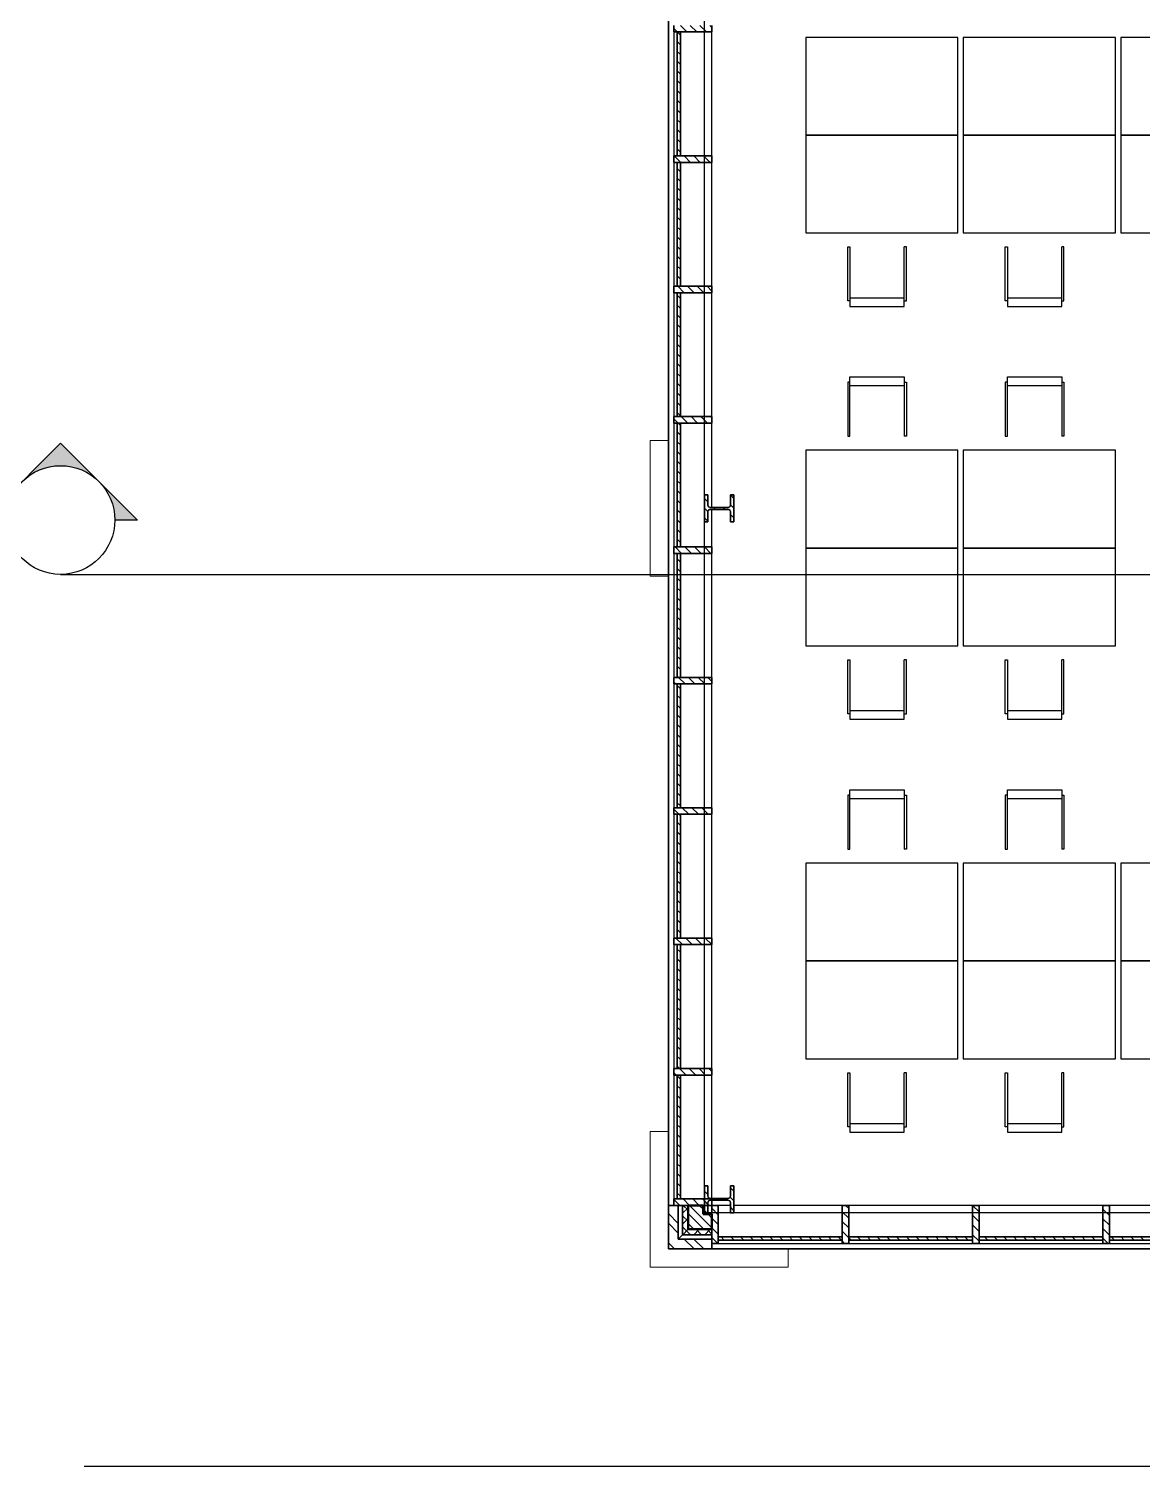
# Model space of a CAD drawing. Header units: millimetres. Extents: x -100 to 251604, y 0 to 25979.
# Drawn here: x 202488 to 212739, y 1710 to 14940 of the extents above; entities that cross this region are included whole.
import ezdxf
from ezdxf.enums import TextEntityAlignment as Align

# ---------------------------------------------------------------- set-up
doc = ezdxf.new("R2010")
doc.units = ezdxf.units.MM
doc.layers.get('0').update_dxf_attribs({"true_color": 0xdfdfdf})
for name, color, linetype in [('Background_0', 7, 'Continuous'), ('Background_BRX_2D_Symbols', 7, 'Continuous'), ('Background_Front bricks', 7, 'Continuous'), ('Background_GLASS', 161, 'Continuous'), ('Background_WINDOW_FRAME', 253, 'Continuous'), ('Boundary_0', 7, 'Continuous'), ('Boundary_Air', 7, 'Continuous'), ('Boundary_BRX_2D_Symbols', 7, 'Continuous'), ('Boundary_Cavity Wall_ Front', 7, 'Continuous'), ('Boundary_Front bricks', 7, 'Continuous'), ('Boundary_GLASS', 161, 'Continuous'), ('Boundary_Gypsum Board', 54, 'Continuous'), ('Boundary_Insulation_ Polyurethane Foam', 42, 'Continuous'), ('Boundary_WINDOW_FRAME', 253, 'Continuous'), ('Fill_0', 7, 'Continuous'), ('Fill_Front bricks', 7, 'Continuous'), ('Fill_GLASS', 161, 'Continuous'), ('Fill_Gypsum Board', 251, 'Continuous'), ('Fill_Insulation_ Polyurethane Foam', 42, 'Continuous'), ('Fill_Supporting Wall_ Brick', 11, 'Continuous'), ('Fill_WINDOW_FRAME', 253, 'Continuous'), ('Viewport border', 7, 'Continuous')]:
    doc.layers.add(name, color=color, linetype=linetype)
for name, color, linetype, lineweight in [('Background_Air', 7, 'Continuous', 9), ('Background_Concrete_ Reinforced', 7, 'Continuous', 9), ('Background_Gypsum Board', 7, 'Continuous', 9), ('Background_Insulation_ Polyurethane Foam', 7, 'Continuous', 9), ('Background_Supporting Wall_ Brick', 7, 'Continuous', 9), ('BIM_SECTIONS', 151, 'Continuous', 25), ('Boundary_Supporting Wall_ Brick', 14, 'Continuous', 50)]:
    doc.layers.add(name, color=color, linetype=linetype, lineweight=lineweight)
doc.layers.add('BIM_ROOM_LINES', color=7, linetype='Continuous', plot=False)
doc.styles.get("Standard").update_dxf_attribs({"font": 'arial.ttf'})
pattern_1 = [(45, (-5377.5, -9300), (-44.90128, 44.90128), [])]
pattern_2 = [(45, (-5377.5, -9300), (-134.704, 134.704), []), (45, (-5332.6, -9300), (-134.704, 134.704), []), (45, (-5287.7, -9300), (-134.704, 134.704), []), (45, (-5242.8, -9300), (-134.704, 134.704), [])]

# ---------------------------------------------------------------- blocks, each defined once
blk = doc.blocks.new('*U11405')
for points in [[(-273, 246), (-273, 266), (224, 266), (224, 246)], [(-273, -254), (-323, -254), (-323, 246), (-273, 246)], [(-273, 246), (-243, 246)], [(-243, 246), (224, 246)], [(-243, -254), (-243, 246)], [(-243, -254), (-273, -254)], [(-273, -254), (-273, -274), (224, -274), (224, -254)], [(224, -254), (-243, -254)]]:
    blk.add_lwpolyline(points)
blk = doc.blocks.new('*U11460')
for p, q in [((8042, 1850), (6642, 1850)), ((6642, 1850), (6642, 950)), ((8042, 950), (8042, 1850)), ((6642, 950), (8042, 950))]:
    blk.add_line(p, q)
blk = doc.blocks.new('*U11461')
for p, q in [((8042, 950), (6642, 950)), ((6642, 950), (6642, 50)), ((8042, 50), (8042, 950)), ((6642, 50), (8042, 50))]:
    blk.add_line(p, q)
blk = doc.blocks.new('*U11462')
for p, q in [((9492, 1850), (8092, 1850)), ((8092, 1850), (8092, 950)), ((9492, 950), (9492, 1850)), ((8092, 950), (9492, 950))]:
    blk.add_line(p, q)
blk = doc.blocks.new('*U11463')
for p, q in [((9492, 950), (8092, 950)), ((8092, 950), (8092, 50)), ((9492, 50), (9492, 950)), ((8092, 50), (9492, 50))]:
    blk.add_line(p, q)
blk = doc.blocks.new('*U11464')
for p, q in [((10942, 1850), (9542, 1850)), ((9542, 1850), (9542, 950)), ((10942, 950), (10942, 1850)), ((9542, 950), (10942, 950))]:
    blk.add_line(p, q)
blk = doc.blocks.new('*U11465')
for p, q in [((10942, 950), (9542, 950)), ((9542, 950), (9542, 50)), ((10942, 50), (10942, 950)), ((9542, 50), (10942, 50))]:
    blk.add_line(p, q)
blk = doc.blocks.new('*U11466')
for p, q in [((8042, -1950), (6642, -1950)), ((6642, -1950), (6642, -2850)), ((8042, -2850), (8042, -1950)), ((6642, -2850), (8042, -2850))]:
    blk.add_line(p, q)
blk = doc.blocks.new('*U11467')
for p, q in [((8042, -2850), (6642, -2850)), ((6642, -2850), (6642, -3750)), ((8042, -3750), (8042, -2850)), ((6642, -3750), (8042, -3750))]:
    blk.add_line(p, q)
blk = doc.blocks.new('*U11468')
for p, q in [((9492, -1950), (8092, -1950)), ((8092, -1950), (8092, -2850)), ((9492, -2850), (9492, -1950)), ((8092, -2850), (9492, -2850))]:
    blk.add_line(p, q)
blk = doc.blocks.new('*U11469')
for p, q in [((9492, -2850), (8092, -2850)), ((8092, -2850), (8092, -3750)), ((9492, -3750), (9492, -2850)), ((8092, -3750), (9492, -3750))]:
    blk.add_line(p, q)
blk = doc.blocks.new('*U11470')
for p, q in [((8042, -5750), (6642, -5750)), ((6642, -5750), (6642, -6650)), ((8042, -6650), (8042, -5750)), ((6642, -6650), (8042, -6650))]:
    blk.add_line(p, q)
blk = doc.blocks.new('*U11471')
for p, q in [((8042, -6650), (6642, -6650)), ((6642, -6650), (6642, -7550)), ((8042, -7550), (8042, -6650)), ((6642, -7550), (8042, -7550))]:
    blk.add_line(p, q)
blk = doc.blocks.new('*U11472')
for p, q in [((9492, -5750), (8092, -5750)), ((8092, -5750), (8092, -6650)), ((9492, -6650), (9492, -5750)), ((8092, -6650), (9492, -6650))]:
    blk.add_line(p, q)
blk = doc.blocks.new('*U11473')
for p, q in [((9492, -6650), (8092, -6650)), ((8092, -6650), (8092, -7550)), ((9492, -7550), (9492, -6650)), ((8092, -7550), (9492, -7550))]:
    blk.add_line(p, q)
blk = doc.blocks.new('*U11474')
for p, q in [((10942, -5750), (9542, -5750)), ((9542, -5750), (9542, -6650)), ((10942, -6650), (10942, -5750)), ((9542, -6650), (10942, -6650))]:
    blk.add_line(p, q)
blk = doc.blocks.new('*U11475')
for p, q in [((10942, -6650), (9542, -6650)), ((9542, -6650), (9542, -7550)), ((10942, -7550), (10942, -6650)), ((9542, -7550), (10942, -7550))]:
    blk.add_line(p, q)
blk = doc.blocks.new('_SectionCallout')
at = {"transparency": 33554508}
h = blk.add_hatch(color=0, dxfattribs=at)
h.paths.add_polyline_path([(-707, 500), (-500, 500, -0.198912), (-354, 854)])
h.paths.add_polyline_path([(0, 1207), (-354, 854, -0.414214), (354, 854)])
h.paths.add_polyline_path([(500, 500), (707, 500), (354, 854, -0.198912)])
at = {"color": 0}
for p, q in [((0, 1207), (-707, 500)), ((0, 1207), (707, 500)), ((-707, 500), (-500, 500)), ((707, 500), (500, 500))]:
    blk.add_line(p, q, dxfattribs=at)
blk.add_circle((0, 500), 500, dxfattribs=at)
at = {"color": 0, "lineweight": 30, "flags": 104}
blk.add_attdef('SECTIONNAME', text='', height=100, dxfattribs=at).set_placement((0, 500), align=Align.MIDDLE_CENTER)
blk = doc.blocks.new('Main_Floor 3__section__..%5CMainBuilding.dwg', base_point=(-3895, -13010))
at = {"layer": 'Fill_0', "extrusion": (0, 0, -1)}
h = blk.add_hatch(dxfattribs=at)
h.set_pattern_fill('ANSI31', color=256, scale=20, style=0)
h.set_pattern_definition(pattern_1)
edge = h.paths.add_edge_path()
edge.add_line((-5763, -2494), (-5927, -2494))
edge.add_spline(control_points=[(-5927, -2494), (-5948, -2494), (-5948, -2515)], knot_values=[-0.785398, -0.785398, -0.785398, 0.785398, 0.785398, 0.785398], weights=[1, 0.707107, 1], degree=2, periodic=0)
edge.add_line((-5948, -2515), (-5948, -2609))
edge.add_line((-5948, -2609), (-5980, -2609))
edge.add_line((-5980, -2609), (-5980, -2361))
edge.add_line((-5980, -2361), (-5948, -2361))
edge.add_line((-5948, -2361), (-5948, -2455))
edge.add_spline(control_points=[(-5948, -2455), (-5948, -2476), (-5927, -2476)], knot_values=[-0.785398, -0.785398, -0.785398, 0.785398, 0.785398, 0.785398], weights=[1, 0.707107, 1], degree=2, periodic=0)
edge.add_line((-5927, -2476), (-5763, -2476))
edge.add_spline(control_points=[(-5763, -2476), (-5742, -2476), (-5742, -2455)], knot_values=[-0.785398, -0.785398, -0.785398, 0.785398, 0.785398, 0.785398], weights=[1, 0.707107, 1], degree=2, periodic=0)
edge.add_line((-5742, -2455), (-5742, -2361))
edge.add_line((-5742, -2361), (-5710, -2361))
edge.add_line((-5710, -2361), (-5710, -2609))
edge.add_line((-5710, -2609), (-5742, -2609))
edge.add_line((-5742, -2609), (-5742, -2515))
edge.add_spline(control_points=[(-5742, -2515), (-5742, -2494), (-5763, -2494)], knot_values=[-0.785398, -0.785398, -0.785398, 0.785398, 0.785398, 0.785398], weights=[1, 0.707107, 1], degree=2, periodic=0)
h = blk.add_hatch(dxfattribs=at)
h.set_pattern_fill('ANSI31', color=256, scale=20, style=0)
h.set_pattern_definition(pattern_1)
edge = h.paths.add_edge_path()
edge.add_spline(control_points=[(-5927, -8853), (-5948, -8853), (-5948, -8874)], knot_values=[-0.785398, -0.785398, -0.785398, 0.785398, 0.785398, 0.785398], weights=[1, 0.707107, 1], degree=2, periodic=0)
edge.add_line((-5948, -8874), (-5948, -8968))
edge.add_line((-5948, -8968), (-5980, -8968))
edge.add_line((-5980, -8968), (-5980, -8720))
edge.add_line((-5980, -8720), (-5948, -8720))
edge.add_line((-5948, -8720), (-5948, -8814))
edge.add_spline(control_points=[(-5948, -8814), (-5948, -8835), (-5927, -8835)], knot_values=[-0.785398, -0.785398, -0.785398, 0.785398, 0.785398, 0.785398], weights=[1, 0.707107, 1], degree=2, periodic=0)
edge.add_line((-5927, -8835), (-5763, -8835))
edge.add_spline(control_points=[(-5763, -8835), (-5742, -8835), (-5742, -8814)], knot_values=[-0.785398, -0.785398, -0.785398, 0.785398, 0.785398, 0.785398], weights=[1, 0.707107, 1], degree=2, periodic=0)
edge.add_line((-5742, -8814), (-5742, -8720))
edge.add_line((-5742, -8720), (-5710, -8720))
edge.add_line((-5710, -8720), (-5710, -8968))
edge.add_line((-5710, -8968), (-5742, -8968))
edge.add_line((-5742, -8968), (-5742, -8874))
edge.add_spline(control_points=[(-5742, -8874), (-5742, -8853), (-5763, -8853)], knot_values=[-0.785398, -0.785398, -0.785398, 0.785398, 0.785398, 0.785398], weights=[1, 0.707107, 1], degree=2, periodic=0)
edge.add_line((-5763, -8853), (-5927, -8853))
at = {"layer": 'Fill_Front bricks', "extrusion": (0, 0, -1)}
h = blk.add_hatch(dxfattribs=at)
h.set_pattern_fill('ANSI32', color=256, scale=20, style=0)
h.set_pattern_definition([(45, (-5377.5, -9300), (-134.704, 134.704), []), (45, (-5287.7, -9300), (-134.704, 134.704), [])])
h.paths.add_polyline_path([(-5778, -9300), (-5778, -9210), (-5468, -9210), (-5468, -8900), (-5378, -8900), (-5378, -9300)])
at = {"layer": 'Fill_GLASS', "extrusion": (0, 0, -1)}
h = blk.add_hatch(dxfattribs=at)
h.set_pattern_fill('ANSI31', color=256, scale=20, style=0)
h.set_pattern_definition(pattern_1)
h.paths.add_polyline_path([(-5458, 1900), (-5458, 760), (-5488, 760), (-5488, 1900)])
h = blk.add_hatch(dxfattribs=at)
h.set_pattern_fill('ANSI31', color=256, scale=20, style=0)
h.set_pattern_definition(pattern_1)
h.paths.add_polyline_path([(-5458, 700), (-5458, -440), (-5488, -440), (-5488, 700)])
h = blk.add_hatch(dxfattribs=at)
h.set_pattern_fill('ANSI31', color=256, scale=20, style=0)
h.set_pattern_definition(pattern_1)
h.paths.add_polyline_path([(-5458, -500), (-5458, -1640), (-5488, -1640), (-5488, -500)])
h = blk.add_hatch(dxfattribs=at)
h.set_pattern_fill('ANSI31', color=256, scale=20, style=0)
h.set_pattern_definition(pattern_1)
h.paths.add_polyline_path([(-5458, -1700), (-5458, -2840), (-5488, -2840), (-5488, -1700)])
h = blk.add_hatch(dxfattribs=at)
h.set_pattern_fill('ANSI31', color=256, scale=20, style=0)
h.set_pattern_definition(pattern_1)
h.paths.add_polyline_path([(-5458, -2900), (-5458, -4040), (-5488, -4040), (-5488, -2900)])
h = blk.add_hatch(dxfattribs=at)
h.set_pattern_fill('ANSI31', color=256, scale=20, style=0)
h.set_pattern_definition(pattern_1)
h.paths.add_polyline_path([(-5458, -4100), (-5458, -5240), (-5488, -5240), (-5488, -4100)])
h = blk.add_hatch(dxfattribs=at)
h.set_pattern_fill('ANSI31', color=256, scale=20, style=0)
h.set_pattern_definition(pattern_1)
h.paths.add_polyline_path([(-5458, -5300), (-5458, -6440), (-5488, -6440), (-5488, -5300)])
h = blk.add_hatch(dxfattribs=at)
h.set_pattern_fill('ANSI31', color=256, scale=20, style=0)
h.set_pattern_definition(pattern_1)
h.paths.add_polyline_path([(-5458, -6500), (-5458, -7640), (-5488, -7640), (-5488, -6500)])
h = blk.add_hatch(dxfattribs=at)
h.set_pattern_fill('ANSI31', color=256, scale=20, style=0)
h.set_pattern_definition(pattern_1)
h.paths.add_polyline_path([(-5458, -7700), (-5458, -8840), (-5488, -8840), (-5488, -7700)])
h = blk.add_hatch(dxfattribs=at)
h.set_pattern_fill('ANSI31', color=256, scale=20, style=0)
h.set_pattern_definition(pattern_1)
h.paths.add_polyline_path([(-5837, -9220), (-6977, -9220), (-6977, -9190), (-5837, -9190)])
h = blk.add_hatch(dxfattribs=at)
h.set_pattern_fill('ANSI31', color=256, scale=20, style=0)
h.set_pattern_definition(pattern_1)
h.paths.add_polyline_path([(-7037, -9220), (-8177, -9220), (-8177, -9190), (-7037, -9190)])
h = blk.add_hatch(dxfattribs=at)
h.set_pattern_fill('ANSI31', color=256, scale=20, style=0)
h.set_pattern_definition(pattern_1)
h.paths.add_polyline_path([(-8237, -9220), (-9377, -9220), (-9377, -9190), (-8237, -9190)])
h = blk.add_hatch(dxfattribs=at)
h.set_pattern_fill('ANSI31', color=256, scale=20, style=0)
h.set_pattern_definition(pattern_1)
h.paths.add_polyline_path([(-9437, -9220), (-10577, -9220), (-10577, -9190), (-9437, -9190)])
at = {"layer": 'Fill_Gypsum Board', "extrusion": (0, 0, -1)}
h = blk.add_hatch(dxfattribs=at)
h.set_pattern_fill('ANSI34', color=256, scale=10, style=0)
h.set_pattern_definition(pattern_2)
h.paths.add_polyline_path([(-5710, -8900), (-5698, -8900), (-5698, -8980), (-5710, -8968)])
h = blk.add_hatch(dxfattribs=at)
h.set_pattern_fill('ANSI34', color=256, scale=10, style=0)
h.set_pattern_definition(pattern_2)
h.paths.add_polyline_path([(-5710, -8968), (-5698, -8980), (-5778, -8980), (-5778, -8968)])
at = {"layer": 'Fill_Insulation_ Polyurethane Foam', "extrusion": (0, 0, -1)}
h = blk.add_hatch(dxfattribs=at)
h.set_pattern_fill('INSULATION', color=256, scale=20, style=0)
h.set_pattern_definition([(45, (-5377.5, -9300), (-50.289, 50.289), []), (135, (-5377.5, -9300), (-50.289, -50.289), [])])
h.paths.add_polyline_path([(-5778, -9170), (-5778, -9120), (-5558, -9120), (-5558, -8900), (-5508, -8900), (-5508, -9170)])
at = {"layer": 'Fill_Supporting Wall_ Brick', "extrusion": (0, 0, -1)}
h = blk.add_hatch(dxfattribs=at)
h.set_pattern_fill('ANSI31', color=256, scale=20, style=0)
h.set_pattern_definition(pattern_1)
h.paths.add_polyline_path([(-5778, -9120), (-5778, -8980), (-5698, -8980), (-5698, -8900), (-5558, -8900), (-5558, -9120)])
at = {"layer": 'Fill_WINDOW_FRAME', "extrusion": (0, 0, -1)}
h = blk.add_hatch(dxfattribs=at)
h.set_pattern_fill('ANSI31', color=256, scale=20, style=0)
h.set_pattern_definition(pattern_1)
h.paths.add_polyline_path([(-5778, 1900), (-5778, 1960), (-5428, 1960), (-5428, 1900)])
h = blk.add_hatch(dxfattribs=at)
h.set_pattern_fill('ANSI31', color=256, scale=20, style=0)
h.set_pattern_definition(pattern_1)
h.paths.add_polyline_path([(-5778, 700), (-5778, 760), (-5428, 760), (-5428, 700)])
h = blk.add_hatch(dxfattribs=at)
h.set_pattern_fill('ANSI31', color=256, scale=20, style=0)
h.set_pattern_definition(pattern_1)
h.paths.add_polyline_path([(-5778, -500), (-5778, -440), (-5428, -440), (-5428, -500)])
h = blk.add_hatch(dxfattribs=at)
h.set_pattern_fill('ANSI31', color=256, scale=20, style=0)
h.set_pattern_definition(pattern_1)
h.paths.add_polyline_path([(-5778, -1700), (-5778, -1640), (-5428, -1640), (-5428, -1700)])
h = blk.add_hatch(dxfattribs=at)
h.set_pattern_fill('ANSI31', color=256, scale=20, style=0)
h.set_pattern_definition(pattern_1)
h.paths.add_polyline_path([(-5778, -2900), (-5778, -2840), (-5428, -2840), (-5428, -2900)])
h = blk.add_hatch(dxfattribs=at)
h.set_pattern_fill('ANSI31', color=256, scale=20, style=0)
h.set_pattern_definition(pattern_1)
h.paths.add_polyline_path([(-5778, -4100), (-5778, -4040), (-5428, -4040), (-5428, -4100)])
h = blk.add_hatch(dxfattribs=at)
h.set_pattern_fill('ANSI31', color=256, scale=20, style=0)
h.set_pattern_definition(pattern_1)
h.paths.add_polyline_path([(-5778, -5300), (-5778, -5240), (-5428, -5240), (-5428, -5300)])
h = blk.add_hatch(dxfattribs=at)
h.set_pattern_fill('ANSI31', color=256, scale=20, style=0)
h.set_pattern_definition(pattern_1)
h.paths.add_polyline_path([(-5778, -6500), (-5778, -6440), (-5428, -6440), (-5428, -6500)])
h = blk.add_hatch(dxfattribs=at)
h.set_pattern_fill('ANSI31', color=256, scale=20, style=0)
h.set_pattern_definition(pattern_1)
h.paths.add_polyline_path([(-5778, -7700), (-5778, -7640), (-5428, -7640), (-5428, -7700)])
h = blk.add_hatch(dxfattribs=at)
h.set_pattern_fill('ANSI31', color=256, scale=20, style=0)
h.set_pattern_definition(pattern_1)
h.paths.add_polyline_path([(-5428, -8840), (-5428, -8900), (-5778, -8900), (-5778, -8840)])
h = blk.add_hatch(dxfattribs=at)
h.set_pattern_fill('ANSI31', color=256, scale=20, style=0)
h.set_pattern_definition(pattern_1)
h.paths.add_polyline_path([(-5837, -8900), (-5778, -8900), (-5778, -9250), (-5837, -9250)])
h = blk.add_hatch(dxfattribs=at)
h.set_pattern_fill('ANSI31', color=256, scale=20, style=0)
h.set_pattern_definition(pattern_1)
h.paths.add_polyline_path([(-7037, -8900), (-6977, -8900), (-6977, -9250), (-7037, -9250)])
h = blk.add_hatch(dxfattribs=at)
h.set_pattern_fill('ANSI31', color=256, scale=20, style=0)
h.set_pattern_definition(pattern_1)
h.paths.add_polyline_path([(-8237, -8900), (-8177, -8900), (-8177, -9250), (-8237, -9250)])
h = blk.add_hatch(dxfattribs=at)
h.set_pattern_fill('ANSI31', color=256, scale=20, style=0)
h.set_pattern_definition(pattern_1)
h.paths.add_polyline_path([(-9437, -8900), (-9377, -8900), (-9377, -9250), (-9437, -9250)])
at = {"layer": 'Background_0'}
for p, q in [((5742, -2361), (5710, -2361)), ((5710, -2361), (5710, -2609)), ((5742, -2455), (5742, -2361)), ((5948, -2361), (5948, -2455)), ((5980, -2361), (5948, -2361)), ((5980, -2609), (5980, -2361)), ((5927, -2476), (5763, -2476)), ((5763, -2494), (5927, -2494)), ((5710, -2609), (5742, -2609)), ((5742, -2609), (5742, -2515)), ((5948, -2515), (5948, -2609)), ((5948, -2609), (5980, -2609)), ((5710, -8720), (5710, -8968)), ((5742, -8720), (5710, -8720)), ((5742, -8814), (5742, -8720)), ((5948, -8720), (5948, -8814)), ((5980, -8720), (5948, -8720)), ((5980, -8968), (5980, -8720)), ((5927, -8835), (5763, -8835)), ((5763, -8853), (5927, -8853)), ((5710, -8968), (5742, -8968)), ((5742, -8968), (5742, -8874)), ((5948, -8874), (5948, -8968)), ((5948, -8968), (5980, -8968))]:
    blk.add_line(p, q, dxfattribs=at)
at = {"layer": 'Background_0', "extrusion": (0, 0, -1)}
for centre, start, end in [((-5763, -2455), 270, 0), ((-5763, -2515), 0, 90), ((-5927, -2455), 180, 270), ((-5927, -2515), 90, 180), ((-5763, -8814), 270, 0), ((-5763, -8874), 0, 90), ((-5927, -8814), 180, 270), ((-5927, -8874), 90, 180)]:
    blk.add_arc(centre, 21, start, end, dxfattribs=at)
at = {"layer": 'Background_Air'}
for p, q in [((5468, -8900), (5468, -9210)), ((5508, -8900), (5468, -8900)), ((5508, -9170), (5508, -8900)), ((5508, -9170), (5468, -9210)), ((5468, -9210), (5508, -9170)), ((5468, -9210), (5777, -9210)), ((5777, -9170), (5508, -9170)), ((5777, -9210), (5777, -9170))]:
    blk.add_line(p, q, dxfattribs=at)
at = {"layer": 'Background_Concrete_ Reinforced'}
for p, q in [((5210, -1861), (5210, -3109)), ((5378, -1861), (5210, -1861)), ((5210, -3109), (5378, -3109)), ((5378, -8220), (5210, -8220)), ((5210, -8220), (5210, -9468)), ((6480, -9468), (6480, -9300)), ((5210, -9468), (6480, -9468))]:
    blk.add_line(p, q, dxfattribs=at)
at = {"layer": 'Background_Front bricks'}
for p, q in [((5378, 9300), (5378, -9300)), ((5378, -9300), (5378, 9300)), ((5378, 9300), (5378, -9300)), ((5378, -8900), (5378, 5560)), ((5468, -8900), (5378, -8900)), ((5378, -8900), (5378, -9300)), ((5468, -9210), (5468, -8900)), ((5777, -9210), (5468, -9210)), ((5777, -9300), (5777, -9210)), ((5378, -9300), (5378, -9300)), ((5378, -9300), (25978, -9300)), ((5378, -9300), (5777, -9300)), ((5378, -9300), (5378, -9300)), ((25978, -9300), (5378, -9300)), ((5378, -9300), (5378, -9300)), ((5378, -9300), (5378, -9300)), ((25978, -9300), (5378, -9300)), ((20237, -9300), (5777, -9300))]:
    blk.add_line(p, q, dxfattribs=at)
at = {"layer": 'Background_GLASS'}
for p, q in [((5458, 1900), (5458, 760)), ((5488, 1900), (5458, 1900)), ((5488, 760), (5488, 1900)), ((5458, 760), (5488, 760)), ((5458, 700), (5458, -440)), ((5488, 700), (5458, 700)), ((5488, -440), (5488, 700)), ((5458, -440), (5488, -440)), ((5488, -500), (5458, -500)), ((5458, -500), (5458, -1640)), ((5488, -1640), (5488, -500)), ((5458, -1640), (5488, -1640)), ((5488, -1700), (5458, -1700)), ((5458, -1700), (5458, -2840)), ((5488, -2840), (5488, -1700)), ((5458, -2840), (5488, -2840)), ((5488, -2900), (5458, -2900)), ((5458, -2900), (5458, -4040)), ((5488, -4040), (5488, -2900)), ((5458, -4040), (5488, -4040)), ((5488, -4100), (5458, -4100)), ((5458, -4100), (5458, -5240)), ((5488, -5240), (5488, -4100)), ((5458, -5240), (5488, -5240)), ((5458, -5300), (5458, -6440)), ((5488, -5300), (5458, -5300)), ((5488, -6440), (5488, -5300)), ((5458, -6440), (5488, -6440)), ((5458, -6500), (5458, -7640)), ((5488, -6500), (5458, -6500)), ((5488, -7640), (5488, -6500)), ((5458, -7640), (5488, -7640)), ((5458, -7700), (5458, -8840)), ((5488, -7700), (5458, -7700)), ((5488, -8840), (5488, -7700)), ((5458, -8840), (5488, -8840)), ((5837, -9190), (5837, -9220)), ((6977, -9190), (5837, -9190)), ((5837, -9220), (6977, -9220)), ((6977, -9220), (6977, -9190)), ((8177, -9190), (7037, -9190)), ((7037, -9190), (7037, -9220)), ((7037, -9220), (8177, -9220)), ((8177, -9220), (8177, -9190)), ((9377, -9190), (8237, -9190)), ((8237, -9190), (8237, -9220)), ((8237, -9220), (9377, -9220)), ((9377, -9220), (9377, -9190)), ((10577, -9190), (9437, -9190)), ((9437, -9190), (9437, -9220)), ((9437, -9220), (10577, -9220))]:
    blk.add_line(p, q, dxfattribs=at)
at = {"layer": 'Background_Gypsum Board'}
for p, q in [((5710, -8900), (5698, -8900)), ((5698, -8900), (5698, -8980)), ((5698, -8980), (5710, -8968)), ((5710, -8968), (5698, -8980)), ((5698, -8980), (5777, -8980)), ((5710, -8968), (5710, -8900)), ((5777, -8968), (5710, -8968)), ((5777, -8980), (5777, -8968))]:
    blk.add_line(p, q, dxfattribs=at)
at = {"layer": 'Background_Insulation_ Polyurethane Foam'}
for p, q in [((5558, -8900), (5508, -8900)), ((5508, -8900), (5508, -9170)), ((5558, -9120), (5558, -8900)), ((5777, -9120), (5558, -9120)), ((5777, -9170), (5777, -9120)), ((5508, -9170), (5777, -9170))]:
    blk.add_line(p, q, dxfattribs=at)
at = {"layer": 'Background_Supporting Wall_ Brick'}
for p, q in [((5558, -8900), (5558, -9120)), ((5698, -8900), (5558, -8900)), ((5698, -8980), (5698, -8900)), ((5777, -8980), (5698, -8980)), ((5777, -9120), (5777, -8980)), ((5558, -9120), (5777, -9120))]:
    blk.add_line(p, q, dxfattribs=at)
at = {"layer": 'Background_WINDOW_FRAME'}
for p, q in [((5428, 1960), (5428, 1900)), ((5458, 1900), (5428, 1900)), ((5428, 1900), (5777, 1900)), ((5428, 1900), (5428, 760)), ((5777, 1900), (5488, 1900)), ((5777, 1900), (5777, 1960)), ((5777, 760), (5777, 1900)), ((5428, 760), (5428, 700)), ((5777, 760), (5428, 760)), ((5458, 700), (5428, 700)), ((5428, 700), (5428, -440)), ((5428, 700), (5777, 700)), ((5777, 700), (5488, 700)), ((5777, 700), (5777, 760)), ((5777, -440), (5777, 700)), ((5777, -440), (5428, -440)), ((5428, -440), (5428, -500)), ((5458, -500), (5428, -500)), ((5428, -500), (5428, -1640)), ((5428, -500), (5777, -500)), ((5777, -500), (5488, -500)), ((5777, -500), (5777, -440)), ((5777, -1640), (5777, -500)), ((5428, -1640), (5428, -1700)), ((5777, -1640), (5428, -1640)), ((5458, -1700), (5428, -1700)), ((5428, -1700), (5777, -1700)), ((5428, -1700), (5428, -2840)), ((5777, -1700), (5488, -1700)), ((5777, -1700), (5777, -1640)), ((5777, -2476), (5777, -1700)), ((5777, -2840), (5777, -2494)), ((5428, -2840), (5428, -2900)), ((5777, -2840), (5428, -2840)), ((5458, -2900), (5428, -2900)), ((5428, -2900), (5428, -4040)), ((5428, -2900), (5777, -2900)), ((5777, -2900), (5488, -2900)), ((5777, -2900), (5777, -2840)), ((5777, -4040), (5777, -2900)), ((5777, -4040), (5428, -4040)), ((5428, -4040), (5428, -4100)), ((5458, -4100), (5428, -4100)), ((5428, -4100), (5777, -4100)), ((5428, -4100), (5428, -5240)), ((5777, -4100), (5488, -4100)), ((5777, -4100), (5777, -4040)), ((5777, -5240), (5777, -4100)), ((5428, -5240), (5428, -5300)), ((5777, -5240), (5428, -5240)), ((5777, -5300), (5777, -5240)), ((5458, -5300), (5428, -5300)), ((5428, -5300), (5777, -5300)), ((5428, -5300), (5428, -6440)), ((5777, -5300), (5488, -5300)), ((5777, -6440), (5777, -5300)), ((5428, -6440), (5428, -6500)), ((5777, -6440), (5428, -6440)), ((5777, -6500), (5777, -6440)), ((5458, -6500), (5428, -6500)), ((5428, -6500), (5428, -7640)), ((5428, -6500), (5777, -6500)), ((5777, -6500), (5488, -6500)), ((5777, -7640), (5777, -6500)), ((5428, -7640), (5428, -7700)), ((5777, -7640), (5428, -7640)), ((5777, -7700), (5777, -7640)), ((5458, -7700), (5428, -7700)), ((5428, -7700), (5428, -8840)), ((5428, -7700), (5777, -7700)), ((5777, -7700), (5488, -7700)), ((5777, -8835), (5777, -7700)), ((5777, -8840), (5428, -8840)), ((5428, -8840), (5428, -8900)), ((5777, -8900), (5777, -8840)), ((5428, -8900), (5777, -8900)), ((5837, -8900), (5777, -8900)), ((5777, -8900), (5777, -9250)), ((5837, -9250), (5837, -8900)), ((5948, -8900), (5837, -8900)), ((6977, -8900), (5980, -8900)), ((6977, -9190), (6977, -8900)), ((7037, -8900), (6977, -8900)), ((6977, -8900), (6977, -9250)), ((7037, -9250), (7037, -8900)), ((8177, -8900), (7037, -8900)), ((8177, -9190), (8177, -8900)), ((8177, -8900), (8177, -9250)), ((8237, -8900), (8177, -8900)), ((8237, -9250), (8237, -8900)), ((9377, -8900), (8237, -8900)), ((9377, -9190), (9377, -8900)), ((9437, -8900), (9377, -8900)), ((9377, -8900), (9377, -9250)), ((9437, -9250), (9437, -8900)), ((10577, -8900), (9437, -8900)), ((5777, -9250), (5837, -9250)), ((5837, -9250), (6977, -9250)), ((6977, -9250), (6977, -9220)), ((6977, -9250), (7037, -9250)), ((7037, -9250), (8177, -9250)), ((8177, -9250), (8177, -9220)), ((8177, -9250), (8237, -9250)), ((8237, -9250), (9377, -9250)), ((9377, -9250), (9377, -9220)), ((9377, -9250), (9437, -9250)), ((9437, -9250), (10577, -9250))]:
    blk.add_line(p, q, dxfattribs=at)
at = {"layer": 'BIM_ROOM_LINES'}
for p, q in [((5710, -8968), (5710, 5560)), ((25646, -8968), (5710, -8968))]:
    blk.add_line(p, q, dxfattribs=at)
at = {"layer": 'BIM_SECTIONS'}
for points in [[(-218, -3092), (46823, -3092)], [(0, -11300), (46605, -11300)]]:
    blk.add_lwpolyline(points, dxfattribs=at)
at = {"layer": 'Boundary_0'}
for p, q in [((5710, -2609), (5710, -2361)), ((5710, -2361), (5742, -2361)), ((5742, -2361), (5742, -2455)), ((5948, -2455), (5948, -2361)), ((5948, -2361), (5980, -2361)), ((5980, -2361), (5980, -2609)), ((5763, -2476), (5927, -2476)), ((5927, -2494), (5763, -2494)), ((5742, -2609), (5710, -2609)), ((5742, -2515), (5742, -2609)), ((5948, -2609), (5948, -2515)), ((5980, -2609), (5948, -2609)), ((5710, -8968), (5710, -8720)), ((5710, -8720), (5742, -8720)), ((5742, -8720), (5742, -8814)), ((5948, -8814), (5948, -8720)), ((5948, -8720), (5980, -8720)), ((5980, -8720), (5980, -8968)), ((5763, -8835), (5927, -8835)), ((5927, -8853), (5763, -8853)), ((5742, -8968), (5710, -8968)), ((5742, -8874), (5742, -8968)), ((5948, -8968), (5948, -8874)), ((5980, -8968), (5948, -8968))]:
    blk.add_line(p, q, dxfattribs=at)
for centre, start, end in [((5763, -2455), 180, 270), ((5763, -2515), 90, 180), ((5927, -2455), 270, 0), ((5927, -2515), 0, 90), ((5763, -8814), 180, 270), ((5763, -8874), 90, 180), ((5927, -8814), 270, 0), ((5927, -8874), 0, 90)]:
    blk.add_arc(centre, 21, start, end, dxfattribs=at)
at = {"layer": 'Boundary_Air'}
for p, q in [((5468, -9210), (5468, -8900)), ((5468, -8900), (5508, -8900)), ((5508, -8900), (5508, -9170)), ((5468, -9210), (5508, -9170)), ((5508, -9170), (5468, -9210)), ((5777, -9210), (5468, -9210)), ((5508, -9170), (5777, -9170)), ((5777, -9170), (5777, -9210))]:
    blk.add_line(p, q, dxfattribs=at)
at = {"layer": 'Boundary_Cavity Wall_ Front'}
for p, q in [((5378, -9300), (5378, -8900)), ((5378, -8900), (5710, -8900)), ((5710, -8900), (5710, -8968)), ((5710, -8968), (5777, -8968)), ((5777, -8968), (5777, -9300)), ((5777, -9300), (5378, -9300))]:
    blk.add_line(p, q, dxfattribs=at)
at = {"layer": 'Boundary_Front bricks'}
for p, q in [((5378, -9300), (5378, -8900)), ((5378, -8900), (5468, -8900)), ((5468, -8900), (5468, -9210)), ((5468, -9210), (5777, -9210)), ((5777, -9210), (5777, -9300)), ((5777, -9300), (5378, -9300))]:
    blk.add_line(p, q, dxfattribs=at)
at = {"layer": 'Boundary_GLASS'}
for p, q in [((5458, 1900), (5488, 1900)), ((5458, 760), (5458, 1900)), ((5488, 1900), (5488, 760)), ((5488, 760), (5458, 760)), ((5458, 700), (5488, 700)), ((5458, -440), (5458, 700)), ((5488, 700), (5488, -440)), ((5488, -440), (5458, -440)), ((5458, -500), (5488, -500)), ((5458, -1640), (5458, -500)), ((5488, -500), (5488, -1640)), ((5488, -1640), (5458, -1640)), ((5458, -1700), (5488, -1700)), ((5458, -2840), (5458, -1700)), ((5488, -1700), (5488, -2840)), ((5488, -2840), (5458, -2840)), ((5458, -2900), (5488, -2900)), ((5458, -4040), (5458, -2900)), ((5488, -2900), (5488, -4040)), ((5488, -4040), (5458, -4040)), ((5458, -4100), (5488, -4100)), ((5458, -5240), (5458, -4100)), ((5488, -4100), (5488, -5240)), ((5488, -5240), (5458, -5240)), ((5458, -5300), (5488, -5300)), ((5458, -6440), (5458, -5300)), ((5488, -5300), (5488, -6440)), ((5488, -6440), (5458, -6440)), ((5458, -6500), (5488, -6500)), ((5458, -7640), (5458, -6500)), ((5488, -6500), (5488, -7640)), ((5488, -7640), (5458, -7640)), ((5458, -7700), (5488, -7700)), ((5458, -8840), (5458, -7700)), ((5488, -7700), (5488, -8840)), ((5488, -8840), (5458, -8840)), ((5837, -9220), (5837, -9190)), ((5837, -9190), (6977, -9190)), ((6977, -9220), (5837, -9220)), ((6977, -9190), (6977, -9220)), ((7037, -9220), (7037, -9190)), ((7037, -9190), (8177, -9190)), ((8177, -9220), (7037, -9220)), ((8177, -9190), (8177, -9220)), ((8237, -9220), (8237, -9190)), ((8237, -9190), (9377, -9190)), ((9377, -9220), (8237, -9220)), ((9377, -9190), (9377, -9220)), ((9437, -9220), (9437, -9190)), ((9437, -9190), (10577, -9190)), ((10577, -9220), (9437, -9220))]:
    blk.add_line(p, q, dxfattribs=at)
at = {"layer": 'Boundary_Gypsum Board'}
for p, q in [((5698, -8980), (5698, -8900)), ((5698, -8900), (5710, -8900)), ((5698, -8980), (5710, -8968)), ((5710, -8968), (5698, -8980)), ((5777, -8980), (5698, -8980)), ((5710, -8900), (5710, -8968)), ((5710, -8968), (5777, -8968)), ((5777, -8968), (5777, -8980))]:
    blk.add_line(p, q, dxfattribs=at)
at = {"layer": 'Boundary_Insulation_ Polyurethane Foam'}
for p, q in [((5508, -9170), (5508, -8900)), ((5508, -8900), (5558, -8900)), ((5558, -8900), (5558, -9120)), ((5558, -9120), (5777, -9120)), ((5777, -9120), (5777, -9170)), ((5777, -9170), (5508, -9170))]:
    blk.add_line(p, q, dxfattribs=at)
at = {"layer": 'Boundary_Supporting Wall_ Brick'}
for p, q in [((5558, -9120), (5558, -8900)), ((5558, -8900), (5698, -8900)), ((5698, -8900), (5698, -8980)), ((5698, -8980), (5777, -8980)), ((5777, -8980), (5777, -9120)), ((5777, -9120), (5558, -9120))]:
    blk.add_line(p, q, dxfattribs=at)
at = {"layer": 'Boundary_WINDOW_FRAME'}
for p, q in [((5428, 1900), (5428, 1960)), ((5777, 1900), (5428, 1900)), ((5777, 1960), (5777, 1900)), ((5428, 700), (5428, 760)), ((5428, 760), (5777, 760)), ((5777, 700), (5428, 700)), ((5777, 760), (5777, 700)), ((5428, -500), (5428, -440)), ((5428, -440), (5777, -440)), ((5777, -500), (5428, -500)), ((5777, -440), (5777, -500)), ((5428, -1700), (5428, -1640)), ((5428, -1640), (5777, -1640)), ((5777, -1700), (5428, -1700)), ((5777, -1640), (5777, -1700)), ((5428, -2900), (5428, -2840)), ((5428, -2840), (5777, -2840)), ((5777, -2900), (5428, -2900)), ((5777, -2840), (5777, -2900)), ((5428, -4100), (5428, -4040)), ((5428, -4040), (5777, -4040)), ((5777, -4100), (5428, -4100)), ((5777, -4040), (5777, -4100)), ((5428, -5300), (5428, -5240)), ((5428, -5240), (5777, -5240)), ((5777, -5240), (5777, -5300)), ((5777, -5300), (5428, -5300)), ((5428, -6500), (5428, -6440)), ((5428, -6440), (5777, -6440)), ((5777, -6440), (5777, -6500)), ((5777, -6500), (5428, -6500)), ((5428, -7700), (5428, -7640)), ((5428, -7640), (5777, -7640)), ((5777, -7640), (5777, -7700)), ((5777, -7700), (5428, -7700)), ((5428, -8840), (5777, -8840)), ((5428, -8900), (5428, -8840)), ((5777, -8840), (5777, -8900)), ((5777, -8900), (5428, -8900)), ((5777, -9250), (5777, -8900)), ((5777, -8900), (5837, -8900)), ((5837, -8900), (5837, -9250)), ((6977, -9250), (6977, -8900)), ((6977, -8900), (7037, -8900)), ((7037, -8900), (7037, -9250)), ((8177, -9250), (8177, -8900)), ((8177, -8900), (8237, -8900)), ((8237, -8900), (8237, -9250)), ((9377, -9250), (9377, -8900)), ((9377, -8900), (9437, -8900)), ((9437, -8900), (9437, -9250)), ((5837, -9250), (5777, -9250)), ((7037, -9250), (6977, -9250)), ((8237, -9250), (8177, -9250)), ((9437, -9250), (9377, -9250))]:
    blk.add_line(p, q, dxfattribs=at)
at = {"layer": 'Background_BRX_2D_Symbols'}
for name in ['*U11460', '*U11462', '*U11464', '*U11461', '*U11463', '*U11465', '*U11466', '*U11468', '*U11467', '*U11469', '*U11470', '*U11472', '*U11474', '*U11471', '*U11473', '*U11475']:
    blk.add_blockref(name, (0, 0), dxfattribs=at)
at = {"layer": 'BIM_SECTIONS', "rotation": 360}
blk.add_blockref('_SectionCallout', (-218, -3092), dxfattribs=at)
at = {"layer": 'Boundary_BRX_2D_Symbols', "xscale": -1, "rotation": 270}
for p in [(7302, -303), (8752, -303), (7302, -4103), (8752, -4103), (7302, -7903), (8752, -7903)]:
    blk.add_blockref('*U11405', p, dxfattribs=at)
at = {"layer": 'Boundary_BRX_2D_Symbols', "rotation": 269.9999999999998}
for p in [(7302, -1597), (8752, -1597), (7302, -5397), (8752, -5397)]:
    blk.add_blockref('*U11405', p, dxfattribs=at)

msp = doc.modelspace()

# ---------------------------------------------------------------- block references
at = {"layer": 'Viewport border'}
msp.add_blockref('Main_Floor 3__section__..%5CMainBuilding.dwg', (199104, 0), dxfattribs=at)

doc.saveas('drawing.dxf')
